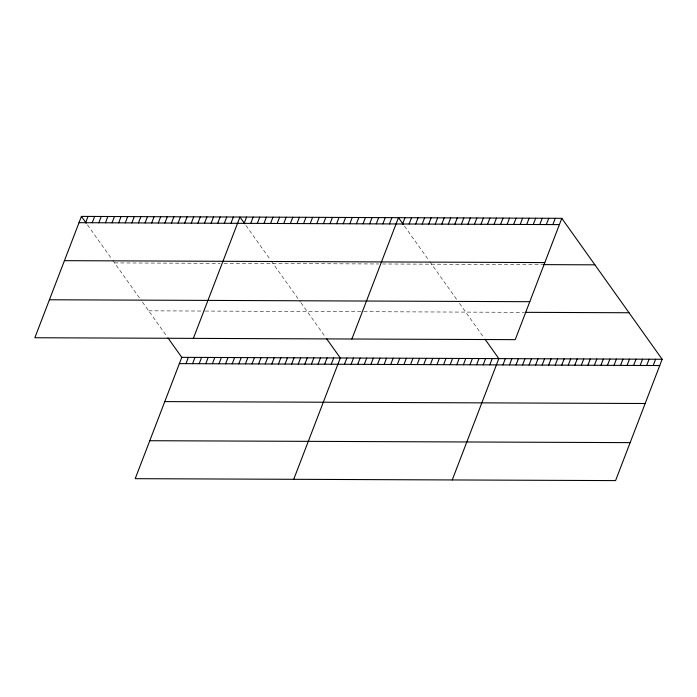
<?xml version="1.0" encoding="UTF-8"?>
<svg xmlns="http://www.w3.org/2000/svg" width="697" height="697" viewBox="0 0 697 697"><rect width="100%" height="100%" fill="white"/><g stroke="black" fill="none" stroke-linecap="round" stroke-linejoin="round"><path stroke-width="0.52" stroke-dasharray="3.48 2.61" d="M114.543 262.917L220.226 263.335M223.998 263.353L378.75 263.971M382.522 263.98L542.649 264.625M148.661 310.827L204.334 311.054M205.275 311.054L362.858 311.69M363.799 311.69L524.51 312.334M404.495 226.124L428.577 259.955M429.788 261.645L458.26 301.644M459.506 303.387L483.77 337.47M245.971 225.497L270.053 259.319M271.255 261.009L300.363 301.879M300.982 302.751L325.246 336.834M87.447 224.861L111.529 258.683M112.731 260.373L141.212 300.381M142.458 302.123L166.722 336.198"/><path stroke-width="1.05" d="M81.427 216.401L34.85 337.74L515.222 339.657L561.799 218.327L81.427 216.401L86.245 223.171M85.618 222.718L88.031 216.427M92.222 222.744L94.635 216.453M98.826 222.77L101.239 216.479M105.439 222.796L107.843 216.506M112.043 222.822L114.456 216.532M118.647 222.848L121.06 216.567M125.251 222.874L127.664 216.593M131.855 222.901L134.268 216.619M138.459 222.927L140.872 216.645M145.063 222.953L147.476 216.671M151.667 222.979L154.081 216.697M158.28 223.005L160.693 216.723M164.884 223.031L167.297 216.75M171.488 223.057L173.901 216.776M178.092 223.084L180.506 216.802M184.696 223.11L187.11 216.828M191.3 223.136L193.714 216.854M197.904 223.162L200.318 216.88M204.509 223.188L206.922 216.906M211.121 223.214L213.535 216.933M217.725 223.24L220.139 216.959M224.329 223.267L226.743 216.985M230.934 223.293L233.347 217.011M167.925 337.888L181.778 357.343L135.201 478.673L615.573 480.599L662.15 359.26L561.799 218.327M193.374 338.376L239.951 217.037L244.769 223.798M185.968 363.651L188.382 357.369M244.142 223.345L246.555 217.063M192.572 363.677L194.986 357.395M250.746 223.38L253.159 217.089M199.176 363.703L201.59 357.422M257.35 223.406L259.763 217.115M205.781 363.729L208.194 357.448M263.963 223.432L266.376 217.142M212.385 363.756L214.798 357.474M270.567 223.458L272.98 217.168M218.989 363.782L221.402 357.5M277.171 223.484L279.584 217.194M225.601 363.808L228.006 357.526M283.775 223.51L286.188 217.22M232.206 363.834L234.619 357.552M290.379 223.537L292.792 217.246M238.81 363.86L241.223 357.578M296.983 223.563L299.396 217.272M245.414 363.886L247.827 357.605M303.587 223.589L306 217.298M252.018 363.912L254.431 357.631M310.191 223.615L312.604 217.325M258.622 363.939L261.035 357.657M316.804 223.641L319.217 217.351M265.226 363.965L267.639 357.683M323.408 223.667L325.821 217.377M271.83 363.991L274.243 357.709M330.012 223.693L332.425 217.403M278.443 364.026L280.847 357.735M336.616 223.72L339.03 217.429M285.047 364.052L287.46 357.761M343.22 223.746L345.634 217.455M291.651 364.078L294.064 357.788M349.824 223.772L352.238 217.481M298.255 364.104L300.668 357.814M356.428 223.798L358.842 217.516M304.859 364.13L307.272 357.84M363.032 223.824L365.446 217.542M311.463 364.156L313.877 357.866M369.645 223.85L372.059 217.569M318.067 364.183L320.481 357.892M376.249 223.876L378.663 217.595M324.671 364.209L327.085 357.918M382.853 223.903L385.267 217.621M331.284 364.235L333.689 357.944M389.457 223.929L391.871 217.647M293.725 479.309L340.302 357.97L326.449 338.524M351.898 339.003L398.475 217.673L403.293 224.434M344.492 364.287L346.906 357.997M402.596 223.981L405.009 217.699M351.096 364.313L353.51 358.023M409.13 224.007L411.544 217.725M357.7 364.339L360.114 358.049M415.665 224.033L418.078 217.752M364.304 364.365L366.718 358.075M422.199 224.059L424.604 217.778M370.909 364.392L373.322 358.101M428.725 224.085L431.138 217.804M377.513 364.418L379.926 358.136M435.259 224.112L437.672 217.83M384.125 364.444L386.53 358.162M441.793 224.138L444.207 217.856M390.729 364.47L393.143 358.188M448.328 224.164L450.741 217.882M397.334 364.496L399.747 358.214M454.862 224.19L457.276 217.908M403.938 364.522L406.351 358.241M461.397 224.216L463.81 217.934M410.542 364.548L412.955 358.267M467.922 224.242L470.336 217.961M417.146 364.575L419.559 358.293M474.457 224.268L476.87 217.987M423.75 364.601L426.163 358.319M480.991 224.295L483.404 218.013M430.354 364.627L432.767 358.345M487.525 224.321L489.939 218.039M436.967 364.653L439.371 358.371M494.06 224.347L496.473 218.065M443.571 364.679L445.984 358.397M500.594 224.373L503.007 218.091M450.175 364.705L452.588 358.424M507.128 224.399L509.542 218.117M456.779 364.731L459.192 358.45M513.654 224.425L516.068 218.144M463.383 364.758L465.796 358.476M520.189 224.451L522.602 218.17M469.987 364.784L472.4 358.502M526.723 224.478L529.136 218.196M476.591 364.81L479.005 358.528M533.257 224.504L535.671 218.222M483.195 364.836L485.609 358.554M539.792 224.53L542.205 218.248M489.808 364.862L492.213 358.58M546.326 224.556L548.739 218.274M452.248 479.945L498.825 358.606L484.973 339.16M552.86 224.582L555.274 218.3M502.946 364.914L505.351 358.633M509.472 364.94L511.886 358.659M516.007 364.967L518.42 358.685M522.541 364.993L524.954 358.711M529.075 365.019L531.489 358.737M535.61 365.045L538.023 358.763M542.144 365.071L544.557 358.789M548.678 365.097L551.083 358.816M555.204 365.123L557.617 358.842M561.738 365.15L564.152 358.868M568.273 365.176L570.686 358.894M574.807 365.202L577.221 358.92M581.342 365.228L583.755 358.946M587.876 365.254L590.289 358.972M594.41 365.28L596.815 358.999M600.936 365.306L603.349 359.025M607.47 365.333L609.884 359.051M614.005 365.359L616.418 359.077M620.539 365.385L622.952 359.103M627.073 365.411L629.487 359.129M633.608 365.437L636.021 359.155M640.142 365.463L642.547 359.182M646.668 365.489L649.081 359.208M653.202 365.516L655.616 359.234M79.014 222.691L559.386 224.608M64.438 260.661L544.819 262.577M543.738 264.625L594.916 264.834M49.426 299.771L529.798 301.696M525.59 312.334L629.034 312.753M181.778 357.343L662.15 359.26M179.364 363.625L659.737 365.542M164.788 401.594L645.161 403.511M149.768 440.713L630.149 442.63"/></g></svg>
